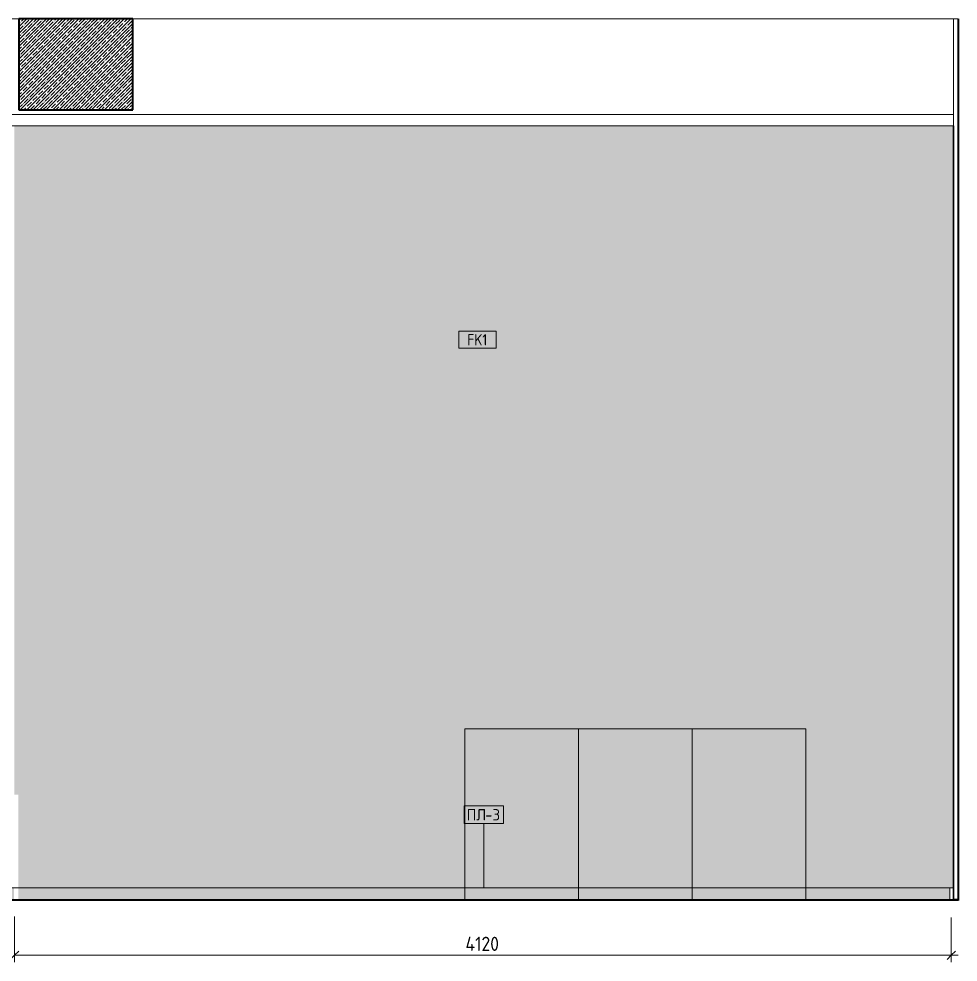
# Model space of a CAD drawing. Header units: millimetres. Extents: x 72431 to 128923, y -1987 to 12500.
# Drawn here: x 97632 to 101763, y 8124 to 12270 of the extents above; entities that cross this region are included whole.
import ezdxf

# ---------------------------------------------------------------- set-up
doc = ezdxf.new("R2010")
doc.units = ezdxf.units.MM
for name, color, linetype, lineweight in [('A-ANNO-DIMS', 7, 'Continuous', 9), ('A-ANNO-DIMS-25', 7, 'Continuous', 9), ('A-CLNG', 7, 'Continuous', 9), ('A-DETL', 7, 'Continuous', 9), ('A-FLOR', 7, 'Continuous', 9), ('A-GENM', 7, 'Continuous', 9), ('A-GENM-IDEN', 7, 'Continuous', 9), ('A-WALL-IDEN', 7, 'Continuous', 9), ('A-WALL-PATT', 7, 'Continuous', 9), ('I-WALL', 7, 'Continuous', 9)]:
    doc.layers.add(name, color=color, linetype=linetype, lineweight=lineweight)
for name, color, linetype, lineweight, true_color in [('A-FLOR-1', 7, 'Continuous', 9, 0x787878), ('A-FLOR-FNSH-1', 7, 'Continuous', 30, 0x3c3c3c), ('A-FLOR-FNSH-2', 7, 'Continuous', 40, 0x3c3c3c), ('A-WALL-4', 7, 'Continuous', 40, 0x3c3c3c), ('A-WALL-5', 7, 'Continuous', 30, 0x3c3c3c), ('A-WALL-FNSH-3', 7, 'Continuous', 30, 0x3c3c3c), ('I-FURN-9', 7, 'Continuous', 9, 0xc0c0c0), ('I-WALL-1', 7, 'Continuous', 9, 0x787878)]:
    doc.layers.add(name, color=color, linetype=linetype, lineweight=lineweight, true_color=true_color)
doc.layers.add('I-FURN-8', color=7, linetype='Continuous', lineweight=9, true_color=0x7f7f7f, transparency=0.7)
doc.styles.add('GOST Common_5', font='GOST_Common.ttf', dxfattribs={"height": 50})
doc.styles.add('GOST Common_6', font='GOST_Common.ttf', dxfattribs={"width": 0.9, "height": 50})
doc.styles.add('ISOCPEUR_2', font='isocpeur.ttf', dxfattribs={"width": 0.9, "height": 62.5})
doc.dimstyles.new('ISO-2_5_0_9К_БОЛЬШОЙ_1', dxfattribs={"dimscale": 304.8, "dimtxt": 62.248823, "dimasz": 0.123031, "dimexe": 0.098425, "dimexo": 0.246063, "dimgap": 0, "dimtad": 1, "dimdec": 0, "dimrnd": 10, "dimzin": 0, "dimdsep": 46, "dimtxsty": 'ISOCPEUR_2', "dimblk1": 'OBLIQUE', "dimblk2": 'OBLIQUE', "dimsah": 1, "dimcen": 0.09, "dimdle": 0.098425, "dimazin": 0, "dimtfac": 1, "dimtdec": 4, "dimtix": 1, "dimtmove": 0, "dimatfit": 3, "dimfxl": 1, "dimtvp": 1, "dimtolj": 1, "dimtzin": 0, "dimarcsym": 2})
pattern_1 = [(45, (17282.618, 0), (-14.25598, 14.25598), []), (45, (17296.874, 0), (-14.25598, 14.25598), [25.202, -5.04, 0.8382, -4.202])]

# ---------------------------------------------------------------- blocks, each defined once
blk = doc.blocks.new('Плинтус - Плинтус темный _ст_школа_-33411963-Развертка 3_08-1')
at = {"layer": 'A-GENM'}
h = blk.add_hatch(color=256, dxfattribs=at)
h.paths.add_polyline_path([(81341.9, 8400), (82310, 8400), (82310, 8450), (80347.5, 8450), (80347.5, 8400), (81324.7, 8400)])
h.paths.add_polyline_path([(80327.5, 8400), (80327.5, 8450), (80314, 8450), (80314, 8400)])
h.paths.add_polyline_path([(84444, 8400), (84444, 8450), (83810, 8450), (83810, 8400), (83931.4, 8400)])
for p, q in [((80314, 8450), (80327.5, 8450)), ((80314, 8450), (80314, 8400)), ((80327.5, 8450), (80347.5, 8450)), ((80347.5, 8450), (82310, 8450)), ((82310, 8450), (83810, 8450)), ((83810, 8450), (84444, 8450)), ((82310, 8400), (82302.2, 8400)), ((83810, 8400), (82310, 8400)), ((83931.4, 8400), (83810, 8400))]:
    blk.add_line(p, q, dxfattribs=at)
blk = doc.blocks.new('Плинтус - Плинтус темный _ст_школа_-32864266-Развертка 3_08-1')
at = {"layer": 'A-GENM'}
for p, q in [((84459, 8450), (84444, 8450)), ((84444, 8450), (84444, 8400)), ((84459, 8400), (84459, 8450)), ((84444, 8400), (84459, 8400))]:
    blk.add_line(p, q, dxfattribs=at)
blk = doc.blocks.new('1_113 тумба - 1_113 тумба-V17-Развертка 3_08-1')
at = {"layer": 'I-FURN-8'}
for points in [[(82310, 8450), (82810, 8450), (82810, 9150), (82310, 9150), (82310, 8455.2)], [(82810, 8450), (83310, 8450), (83310, 9150), (82810, 9150), (82810, 8879.1)], [(83310, 8450), (83810, 8450), (83810, 9150), (83310, 9150)], [(82559.5, 8400), (82810, 8400), (82810, 8450), (82310, 8450), (82310, 8400), (82490.9, 8400)], [(82833.8, 8400), (83310, 8400), (83310, 8450), (82810, 8450), (82810, 8400)], [(83310, 8400), (83810, 8400), (83810, 8450), (83310, 8450)]]:
    blk.add_hatch(color=256, dxfattribs=at).paths.add_polyline_path(points)
at = {"layer": 'I-FURN-9'}
for p, q in [((82310, 9150), (82810, 9150)), ((82310, 8400), (82310, 9150)), ((82810, 9150), (83310, 9150)), ((82810, 8400), (82810, 9150)), ((82810, 9150), (82810, 8400)), ((83310, 9150), (83310, 8400)), ((83310, 9150), (83810, 9150)), ((83310, 8400), (83310, 9150)), ((83810, 9150), (83810, 8400))]:
    blk.add_line(p, q, dxfattribs=at)
blk = doc.blocks.new('DIMBLOCK9-Развертка 3_08-1')
at = {"layer": 'A-ANNO-DIMS-25'}
for p, q in [((97612.6, 8325), (97612.6, 8124)), ((97612.6, 8154), (97612.6, 8320)), ((101732.6, 8154), (101732.6, 8320)), ((101732.6, 8315), (101732.6, 8124)), ((97612.6, 8154), (101762.6, 8154))]:
    blk.add_line(p, q, dxfattribs=at)
at = {"layer": 'A-ANNO-DIMS-25', "lineweight": 20}
for p, q in [((97612.6, 8154), (97631.4, 8172.8)), ((101732.6, 8154), (101751.4, 8172.8)), ((97612.6, 8154), (97593.9, 8135.3)), ((101732.6, 8154), (101713.9, 8135.3))]:
    blk.add_line(p, q, dxfattribs=at)
at = {"layer": 'A-ANNO-DIMS-25', "color": 0, "insert": (99596, 8235.7), "char_height": 62.5, "width": 183.873, "attachment_point": 1, "line_spacing_factor": 1.149209, "style": 'ISOCPEUR_2'}
blk.add_mtext('4120', dxfattribs=at)
blk = doc.blocks.new('_Oblique')
at = {"color": 0, "linetype": 'ByBlock', "lineweight": -2}
blk.add_line((-0.5, -0.5), (0.5, 0.5), dxfattribs=at)
blk = doc.blocks.new('Mark Reiling - Mark Reiling-26174330-Развертка 3_08-1')
at = {"layer": 'A-GENM-IDEN'}
for p, q in [((82307.3, 8811.7), (82307.3, 8732.8)), ((82307.3, 8811.7), (82480.7, 8811.7)), ((82480.7, 8811.7), (82307.3, 8811.7)), ((82307.3, 8811.7), (82307.3, 8732.8)), ((82480.7, 8732.8), (82480.7, 8811.7)), ((82480.7, 8732.8), (82480.7, 8811.7)), ((82307.3, 8732.8), (82480.7, 8732.8)), ((82307.3, 8732.8), (82480.7, 8732.8))]:
    blk.add_line(p, q, dxfattribs=at)
blk = doc.blocks.new('М_стена_0001 - Типоразмер_без рамки-25382661-Развертка 3_08-1')
at = {"layer": 'A-WALL-IDEN'}
for p, q in [((78050.9, 10898.1), (77887.6, 10898.1)), ((77887.6, 10898.1), (77887.6, 10823.1)), ((78050.9, 10823.1), (78050.9, 10898.1)), ((77887.6, 10823.1), (78050.9, 10823.1))]:
    blk.add_line(p, q, dxfattribs=at)

msp = doc.modelspace()

# ---------------------------------------------------------------- hatches: boundary and pattern name
at = {"layer": 'A-FLOR-1'}
h = msp.add_hatch(dxfattribs=at)
h.set_pattern_fill('FP_8', color=256, style=0, pattern_type=2)
h.set_pattern_definition(pattern_1)
h.paths.add_polyline_path([(98132.6, 11870), (98132.6, 12270), (97632.6, 12270), (97632.6, 11870)])
h = msp.add_hatch(color=256, dxfattribs=at)
h.paths.add_polyline_path([(101355.3, 8394.6), (101762.6, 8394.6), (101762.6, 8395), (95577.7, 8395), (95576.3, 8394.6), (101214, 8394.6)])
h.paths.add_polyline_path([(93119.7, 8394.6), (94817.6, 8394.6), (94816.2, 8395), (92982.5, 8395), (92982.5, 8394.6)])
h.paths.add_polyline_path([(94933, 8394.6), (95462.6, 8394.6), (95462.5, 8395), (94933, 8395)])
at = {"layer": 'A-WALL-PATT'}
msp.add_hatch(color=256, dxfattribs=at).paths.add_polyline_path([(99224.7, 8450), (99592.6, 8450), (99592.6, 9150), (101092.6, 9150), (101092.6, 8450), (101741.6, 8450), (101741.6, 11800), (97611.6, 11800), (97611.6, 8860), (97630.1, 8860), (97630.1, 8450), (99156.1, 8450)])
at = {"layer": 'I-WALL-1'}
h = msp.add_hatch(dxfattribs=at)
h.set_pattern_fill('FP_9', color=256, style=0, pattern_type=2)
h.set_pattern_definition([(0, (17282.618, 0), (30.48, 7.62), [2.515, -20.345, 2.515, -20.345, -121.92]), (0, (17282.618, 0), (30.48, 7.62), [-45.72, 2.515, -43.205, 2.515, -20.345, -53.34]), (0, (17282.618, 0), (30.48, 7.62), [-114.3, 2.515, -12.725, 2.515, -35.585]), (120, (17294.048, 3.81), (-21.8391136, 22.5864543), [2.515, -20.345, 2.515, -20.345, -121.92]), (120, (17294.048, 3.81), (-21.8391136, 22.5864543), [-45.72, 2.515, -43.205, 2.515, -20.345, -53.34]), (120, (17294.048, 3.81), (-21.8391136, 22.5864543), [-114.3, 2.515, -12.725, 2.515, -35.585]), (240, (17297.858, 19.05), (-8.6408864, -30.2064543), [2.515, -20.345, 2.515, -20.345, -121.92]), (240, (17297.858, 19.05), (-8.6408864, -30.2064543), [-45.72, 2.515, -43.205, 2.515, -20.345, -53.34]), (240, (17297.858, 19.05), (-8.6408864, -30.2064543), [-114.3, 2.515, -12.725, 2.515, -35.585])])
h.paths.add_polyline_path([(101762.6, 8395), (101762.6, 8400), (101742.6, 8400), (101742.6, 8395), (101756.6, 8395)])
h = msp.add_hatch(dxfattribs=at)
h.set_pattern_fill('FP_8', color=256, style=0, pattern_type=2)
h.set_pattern_definition(pattern_1)
h.paths.add_polyline_path([(101762.6, 8394.6), (101762.7, 8394.6), (101762.6, 8395)])

# ---------------------------------------------------------------- linework, layer by layer
at = {"layer": 'A-CLNG'}
msp.add_line((101741.6, 11800), (93003.6, 11800), dxfattribs=at)
at = {"layer": 'A-DETL'}
msp.add_line((93003.6, 11850), (101742.6, 11850), dxfattribs=at)
at = {"layer": 'A-FLOR'}
for p, q in [((92982.5, 12270), (101762.7, 12270)), ((101741.6, 8400), (95596.3, 8400))]:
    msp.add_line(p, q, dxfattribs=at)
at = {"layer": 'A-FLOR-FNSH-1'}
for p, q in [((101762.6, 8395), (95577.7, 8395)), ((101762.6, 8394.6), (101762.6, 8395))]:
    msp.add_line(p, q, dxfattribs=at)
at = {"layer": 'A-FLOR-FNSH-2'}
for p, q in [((98132.6, 12270), (97632.6, 12270)), ((97632.6, 12270), (97632.6, 11870)), ((98132.6, 11870), (98132.6, 12270)), ((97632.6, 11870), (98132.6, 11870))]:
    msp.add_line(p, q, dxfattribs=at)
at = {"layer": 'A-GENM-IDEN'}
msp.add_line((99676.6, 8450), (99676.6, 8731.8), dxfattribs=at)
at = {"layer": 'A-WALL-4'}
msp.add_line((101762.6, 12270.2), (101762.6, 8394.6), dxfattribs=at)
at = {"layer": 'A-WALL-5'}
for p, q in [((101762.6, 8400), (101742.6, 8400)), ((101742.6, 8400), (101742.6, 8394.6))]:
    msp.add_line(p, q, dxfattribs=at)
at = {"layer": 'A-WALL-FNSH-3'}
for p, q in [((101742.6, 11800), (101741.6, 11800)), ((101741.6, 11800), (101741.6, 8400)), ((101742.6, 8400), (101742.6, 11800)), ((101741.6, 8400), (101742.6, 8400))]:
    msp.add_line(p, q, dxfattribs=at)
at = {"layer": 'I-WALL'}
msp.add_line((101742.6, 12270), (101742.6, 11800), dxfattribs=at)

# ---------------------------------------------------------------- block references
at = {"layer": 'A-GENM'}
for name in ['Плинтус - Плинтус темный _ст_школа_-33411963-Развертка 3_08-1', 'Плинтус - Плинтус темный _ст_школа_-32864266-Развертка 3_08-1']:
    msp.add_blockref(name, (17282.6, 0), dxfattribs=at)
at = {"layer": 'A-GENM-IDEN'}
msp.add_blockref('Mark Reiling - Mark Reiling-26174330-Развертка 3_08-1', (17282.6, 0), dxfattribs=at)
at = {"layer": 'A-WALL-IDEN'}
msp.add_blockref('М_стена_0001 - Типоразмер_без рамки-25382661-Развертка 3_08-1', (21679.7, 0), dxfattribs=at)
at = {"layer": 'I-FURN-9'}
msp.add_blockref('1_113 тумба - 1_113 тумба-V17-Развертка 3_08-1', (17282.6, 0), dxfattribs=at)

# ---------------------------------------------------------------- texts
at = {"layer": 'A-GENM-IDEN', "char_height": 50, "attachment_point": 1, "style": 'GOST Common_5'}
for s, insert, width in [('ПЛ', (99601.5, 8796.7), 98.207), ('-3', (99682.5, 8796.7), 86.181)]:
    msp.add_mtext(s, dxfattribs=dict(at, insert=insert, width=width))
at = {"layer": 'A-WALL-IDEN', "insert": (99604.1, 10884.5), "char_height": 50, "width": 111.835, "attachment_point": 1, "style": 'GOST Common_6'}
msp.add_mtext('FK1', dxfattribs=at)

# ---------------------------------------------------------------- dimensions: what is measured, and where the dimension line sits
at = {"layer": 'A-ANNO-DIMS'}
dim = msp.add_linear_dim(base=(101732.6, 8154), p1=(97612.6, 8400), p2=(101732.6, 8390), dimstyle='ISO-2_5_0_9К_БОЛЬШОЙ_1', override={"dimpost": '<>', "dimfxl": 4120.012041}, dxfattribs=at)
dim.commit()
dim.dimension.update_dxf_attribs({"geometry": 'DIMBLOCK9-Развертка 3_08-1', "text_midpoint": (99672.6, 8185.3)})

doc.saveas('drawing.dxf')
